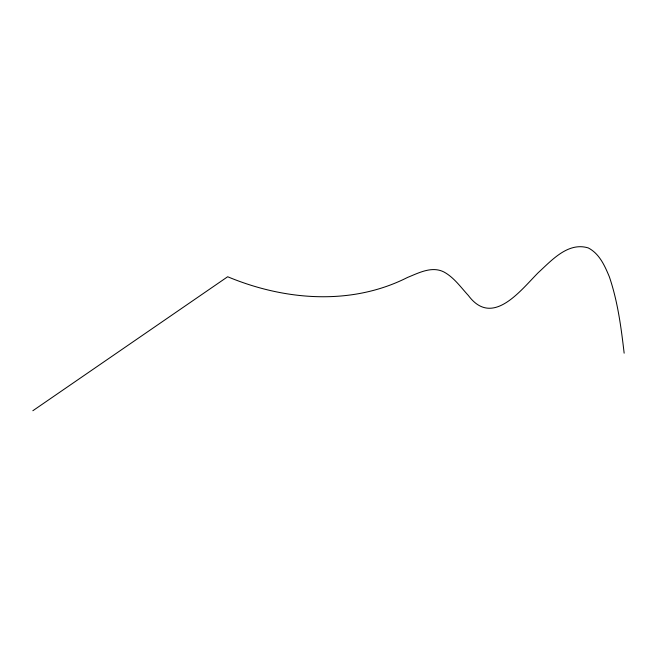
<?xml version="1.0" encoding="UTF-8"?>
<svg xmlns="http://www.w3.org/2000/svg" width="657" height="657" viewBox="0 0 657 657"><rect width="100%" height="100%" fill="white"/><g stroke="black" fill="none" stroke-linecap="round" stroke-linejoin="round"><path stroke-width="0.99" d="M32.85 410.732L227.675 276.745C284.448 300.471 351.29 305.924 407.422 277.492C418.731 272.918 431.846 265.83 443.935 271.982C454.061 277.492 460.721 287.216 468.384 295.502C492.356 327.802 520.344 290.706 538.206 272.696C551.65 260.402 567.985 241.76 588.253 247.919C599.447 253.709 604.719 265.707 609.335 276.753C617.744 301.432 621.136 327.375 624.15 353.17"/></g></svg>
